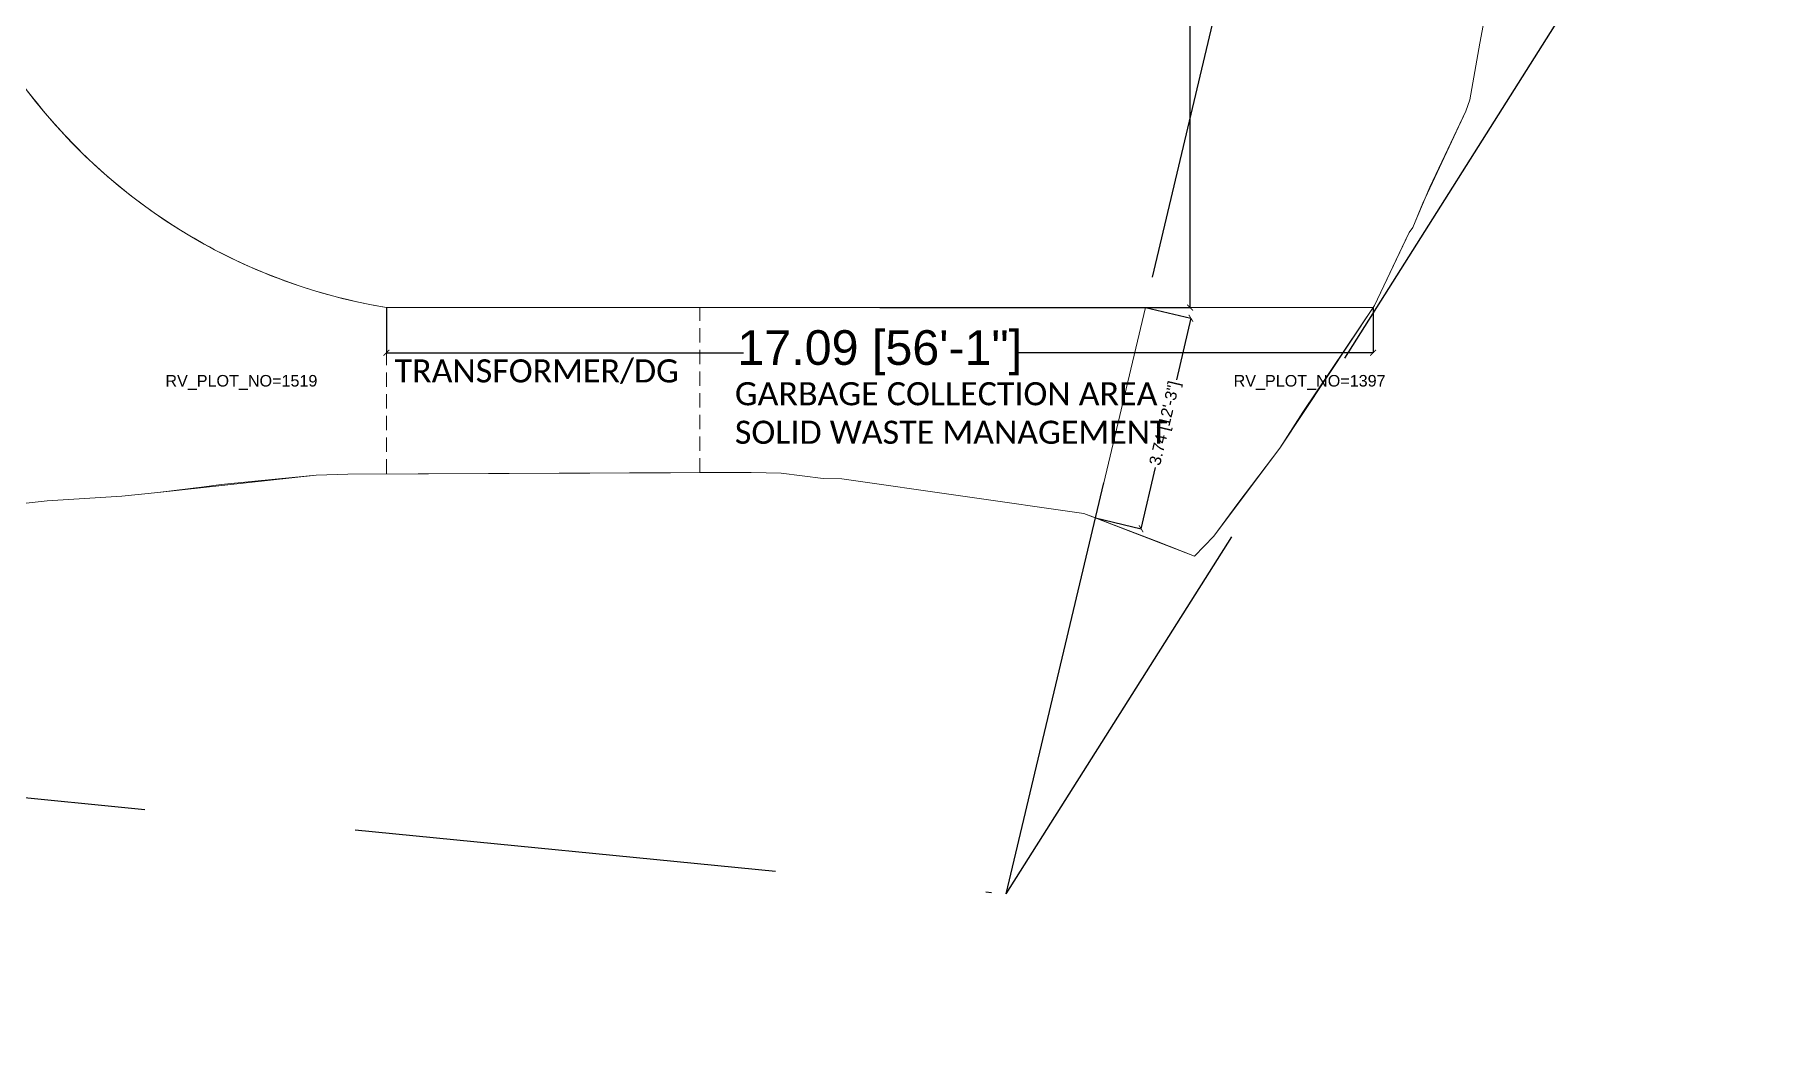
# Model space of a CAD drawing. Header units: metres. Extents: x 205125 to 205418, y -20654 to -20451.
# Drawn here: x 205320.79 to 205350.76, y -20607.33 to -20589.8 of the extents above; entities that cross this region are included whole.
import ezdxf

# ---------------------------------------------------------------- set-up
doc = ezdxf.new("R2010")
doc.units = ezdxf.units.M
doc.header["$MEASUREMENT"] = 0
doc.header["$PDMODE"] = 2
doc.linetypes.add('BORDER2', pattern=[0.875, 0.25, -0.125, 0.25, -0.125, 0, -0.125])
doc.linetypes.add('DASHED2', pattern=[0.375, 0.25, -0.125])
doc.layers.get('0').update_dxf_attribs({"lineweight": 5})
doc.layers.get('Defpoints').update_dxf_attribs({"lineweight": 5})
for name, color, linetype, lineweight in [('A-0-g', 7, 'Continuous', 5), ('LAND_BOUNDARY', 7, 'Continuous', 5), ('Layer1', 7, 'Continuous', 5), ('SUB_PLOT_70', 7, 'Continuous', 5), ('SUB_PLOT_70_RV_PLOT_2', 7, 'Continuous', 5), ('SUB_PLOT_70_RV_PLOT_3', 7, 'Continuous', 5), ('SUB_PLOT_80', 7, 'Continuous', 5), ('SUB_PLOT_80_RV_PLOT_1', 7, 'Continuous', 5)]:
    doc.layers.add(name, color=color, linetype=linetype, lineweight=lineweight)
doc.styles.add('Arial', font='swissl.ttf')
doc.dimstyles.new('meter', dxfattribs={"dimtxt": 0.2, "dimasz": 0.1, "dimexe": 0, "dimexo": 0, "dimgap": 0.09, "dimtad": 0, "dimzin": 0, "dimdsep": 46, "dimtxsty": 'Arial', "dimblk": 'ARCHTICK', "dimcen": 7.09, "dimclrd": 23, "dimclre": 23, "dimclrt": 75, "dimadec": 0, "dimazin": 0, "dimtfac": 1, "dimtofl": 0, "dimtmove": 1, "dimatfit": 3, "dimldrblk": 'OPEN90', "dimfxl": 1, "dimtolj": 1, "dimtzin": 0, "dimarcsym": 0})

# ---------------------------------------------------------------- blocks, each defined once
blk = doc.blocks.new('_ArchTick')
at = {"color": 0, "const_width": 0.15}
blk.add_lwpolyline([(-0.5, -0.5), (0.5, 0.5)], dxfattribs=at)
blk = doc.blocks.new('*D66')
at = {"color": 23, "linetype": 'Continuous', "lineweight": -2, "ltscale": 0.5, "transparency": 16777216}
for p, q in [((205326.882, -20594.528), (205326.882, -20595.311)), ((205343.971, -20594.528), (205343.971, -20595.311)), ((205326.882, -20595.311), (205333.067, -20595.311)), ((205343.971, -20595.311), (205337.786, -20595.311))]:
    blk.add_line(p, q, dxfattribs=at)
at = {"layer": 'Defpoints', "color": 0, "ltscale": 0.5, "transparency": 16777216}
for p in [(205326.882, -20594.528), (205343.971, -20594.528), (205326.882, -20595.311)]:
    blk.add_point(p, dxfattribs=at)
at = {"color": 23, "lineweight": -2, "ltscale": 0.5, "transparency": 16777216, "xscale": 0.1, "yscale": 0.1, "zscale": 0.1, "rotation": 180}
blk.add_blockref('_ArchTick', (205326.882, -20595.311), dxfattribs=at)
at = {"color": 23, "lineweight": -2, "ltscale": 0.5, "transparency": 16777216, "xscale": 0.1, "yscale": 0.1, "zscale": 0.1}
blk.add_blockref('_ArchTick', (205343.971, -20595.311), dxfattribs=at)
at = {"color": 75, "ltscale": 0.5, "transparency": 16777216, "insert": (205335.427, -20595.311), "char_height": 0.6, "attachment_point": 5, "style": 'Arial'}
blk.add_mtext('\\A1;17.09 [56\'-1"]', dxfattribs=at)
blk = doc.blocks.new('_Open90')
at = {"layer": 'A-0-g', "color": 0, "lineweight": -2}
for p, q in [((0, 0), (-1, 0)), ((-0.5, 0.5), (0, 0)), ((0, 0), (-0.5, -0.5))]:
    blk.add_line(p, q, dxfattribs=at)
blk = doc.blocks.new('sdfd')
at = {"color": 241, "linetype": 'BORDER2', "lineweight": 25, "ltscale": 2}
for points in [[(205527.6466, -20581.7801), (205527.8343, -20582.1166), (205527.8411, -20582.5993), (205528.2898, -20583.7799), (205528.3741, -20585.302), (205530.5586, -20586.253), (205531.0706, -20586.7057), (205532.0385, -20586.9982), (205532.3994, -20587.0503), (205532.9406, -20587.5353), (205533.4083, -20587.9416), (205534.5824, -20588.3073), (205535.6493, -20588.2023), (205535.6577, -20589.5695), (205536.7368, -20589.5542)], [(205528.3741, -20585.302), (205534.4849, -20585.7907)]]:
    blk.add_lwpolyline(points, dxfattribs=at)
blk = doc.blocks.new('*D222')
at = {"layer": 'Defpoints', "color": 0, "ltscale": 0.5, "transparency": 16777216}
for p in [(205340.027, -20594.528), (205339.163, -20598.17), (205339.952, -20598.357)]:
    blk.add_point(p, dxfattribs=at)
at = {"layer": 'SUB_PLOT_70_RV_PLOT_3', "color": 23, "lineweight": -2, "ltscale": 0.5, "transparency": 16777216}
for p, q in [((205340.027, -20594.528), (205340.816, -20594.715)), ((205340.816, -20594.715), (205340.564, -20595.777)), ((205339.952, -20598.357), (205340.204, -20597.295)), ((205339.163, -20598.17), (205339.952, -20598.357))]:
    blk.add_line(p, q, dxfattribs=at)
at = {"layer": 'SUB_PLOT_70_RV_PLOT_3', "color": 23, "lineweight": -2, "ltscale": 0.5, "transparency": 16777216, "xscale": 0.1, "yscale": 0.1, "zscale": 0.1}
for p, rotation in [((205340.816, -20594.715), 76.64938404055135), ((205339.952, -20598.357), 256.6493840405513)]:
    blk.add_blockref('_ArchTick', p, dxfattribs=dict(at, rotation=rotation))
at = {"layer": 'SUB_PLOT_70_RV_PLOT_3', "color": 75, "ltscale": 0.5, "transparency": 16777216, "insert": (205340.384, -20596.536), "char_height": 0.2, "attachment_point": 5, "rotation": 76.6494, "style": 'Arial'}
blk.add_mtext('\\A1;3.74 [12\'-3"]', dxfattribs=at)
blk = doc.blocks.new('*D246')
at = {"layer": 'Defpoints', "color": 0, "ltscale": 0.5, "transparency": 16777216}
for p in [(205336.504, -20582.338), (205340.801, -20582.338), (205335.427, -20594.528)]:
    blk.add_point(p, dxfattribs=at)
at = {"layer": 'SUB_PLOT_80', "color": 23, "lineweight": -2, "ltscale": 0.5, "transparency": 16777216}
for p, q in [((205336.504, -20582.338), (205340.801, -20582.338)), ((205340.801, -20582.338), (205340.801, -20587.743)), ((205340.801, -20594.528), (205340.801, -20589.122)), ((205335.427, -20594.528), (205340.801, -20594.528))]:
    blk.add_line(p, q, dxfattribs=at)
at = {"layer": 'SUB_PLOT_80', "color": 23, "lineweight": -2, "ltscale": 0.5, "transparency": 16777216, "xscale": 0.1, "yscale": 0.1, "zscale": 0.1}
for p, rotation in [((205340.801, -20582.338), 90), ((205340.801, -20594.528), 270)]:
    blk.add_blockref('_ArchTick', p, dxfattribs=dict(at, rotation=rotation))
at = {"layer": 'SUB_PLOT_80', "color": 75, "ltscale": 0.5, "transparency": 16777216, "insert": (205340.801, -20588.433), "char_height": 0.2, "attachment_point": 5, "rotation": 90, "style": 'Arial'}
blk.add_mtext("\\A1;12.19 [40']", dxfattribs=at)

msp = doc.modelspace()

# ---------------------------------------------------------------- linework, layer by layer
msp.add_line((205326.882, -20594.528), (205343.971, -20594.528))
at = {"linetype": 'DASHED2'}
for p, q in [((205326.882, -20594.528), (205326.882, -20597.408)), ((205332.309, -20597.385), (205332.309, -20594.528))]:
    msp.add_line(p, q, dxfattribs=at)
msp.add_arc((205328.488, -20584.834), 9.826, 212.4902, 260.5944)
at = {"layer": 'LAND_BOUNDARY', "color": 7, "ltscale": 2}
msp.add_lwpolyline([(205345.877, -20589.646), (205345.818, -20589.951), (205345.646, -20590.932), (205345.575, -20591.129), (205344.833, -20592.724), (205344.659, -20593.143), (205344.593, -20593.232), (205343.993, -20594.495), (205342.754, -20596.341), (205342.356, -20596.961), (205341.626, -20597.918), (205341.211, -20598.483), (205340.877, -20598.83), (205340.222, -20598.571), (205338.961, -20598.092), (205334.771, -20597.496), (205334.445, -20597.487), (205333.72, -20597.398), (205333.202, -20597.381), (205326.212, -20597.411), (205325.667, -20597.431), (205325.015, -20597.492), (205324.022, -20597.593), (205323.729, -20597.632), (205322.923, -20597.73), (205322.3, -20597.791), (205321.008, -20597.876), (205320.021, -20597.981)], dxfattribs=at)
at = {"layer": 'SUB_PLOT_70', "color": 3, "ltscale": 0.5}
msp.add_lwpolyline([(205320.2, -20590.112, 0.212957), (205326.882, -20594.528), (205343.971, -20594.528), (205342.356, -20596.961), (205341.211, -20598.483), (205340.877, -20598.83), (205338.961, -20598.092), (205334.771, -20597.496), (205334.445, -20597.487), (205333.72, -20597.398), (205333.202, -20597.381), (205332.309, -20597.381), (205326.212, -20597.411), (205325.667, -20597.431), (205322.923, -20597.73), (205322.3, -20597.791), (205321.008, -20597.876), (205320.021, -20597.981)], format="xyb", dxfattribs=at)
at = {"layer": 'SUB_PLOT_70_RV_PLOT_2', "color": 1, "ltscale": 0.5}
msp.add_lwpolyline([(205340.027, -20594.528), (205339.163, -20598.17), (205338.961, -20598.092), (205334.771, -20597.496), (205334.445, -20597.487), (205333.72, -20597.398), (205333.202, -20597.381), (205332.309, -20597.381), (205326.212, -20597.411), (205325.667, -20597.431), (205322.923, -20597.73), (205322.3, -20597.791), (205321.008, -20597.876), (205320.021, -20597.981), (205319.088, -20598.029), (205317.743, -20598.15), (205316.712, -20598.242), (205319.179, -20590.112), (205320.2, -20590.112, 0.212972), (205326.883, -20594.528)], format="xyb", close=True, dxfattribs=at)
at = {"layer": 'SUB_PLOT_70_RV_PLOT_3', "color": 1, "ltscale": 0.5}
msp.add_lwpolyline([(205339.163, -20598.17), (205340.877, -20598.83), (205341.211, -20598.483), (205342.356, -20596.961), (205343.971, -20594.528), (205340.027, -20594.528)], close=True, dxfattribs=at)
at = {"layer": 'SUB_PLOT_80', "color": 1, "ltscale": 0.5}
msp.add_lwpolyline([(205345.877, -20589.646), (205345.818, -20589.951), (205345.646, -20590.932), (205345.575, -20591.129), (205344.952, -20592.444), (205344.746, -20592.934), (205344.659, -20593.143), (205344.593, -20593.232), (205344.526, -20593.373), (205343.993, -20594.495), (205343.971, -20594.528), (205326.882, -20594.528), (205326.68, -20594.492), (205326.506, -20594.458), (205326.35, -20594.425), (205326.207, -20594.391), (205326.056, -20594.354), (205325.884, -20594.309), (205325.775, -20594.278), (205325.603, -20594.227), (205325.457, -20594.181), (205325.321, -20594.135), (205325.119, -20594.064), (205325.001, -20594.02), (205324.888, -20593.977), (205324.712, -20593.905), (205324.508, -20593.818), (205324.267, -20593.707), (205324.062, -20593.607), (205323.908, -20593.527), (205323.817, -20593.479), (205323.711, -20593.42), (205323.553, -20593.33), (205323.365, -20593.218), (205323.253, -20593.149), (205323.124, -20593.066), (205322.993, -20592.98), (205322.805, -20592.85), (205322.647, -20592.735), (205322.493, -20592.619), (205322.33, -20592.491), (205322.235, -20592.413), (205322.041, -20592.249), (205321.946, -20592.165), (205321.821, -20592.052), (205321.711, -20591.949), (205321.599, -20591.84), (205321.441, -20591.682), (205321.347, -20591.583), (205321.248, -20591.477), (205321.16, -20591.38), (205321.046, -20591.25), (205320.943, -20591.128), (205320.837, -20590.999), (205320.729, -20590.863)], dxfattribs=at)
at = {"layer": 'SUB_PLOT_80_RV_PLOT_1', "color": 1, "ltscale": 0.5}
msp.add_lwpolyline([(205345.877, -20589.646), (205345.818, -20589.951), (205345.646, -20590.932), (205345.575, -20591.129), (205344.952, -20592.444), (205344.746, -20592.934), (205344.659, -20593.143), (205344.593, -20593.232), (205344.526, -20593.373), (205343.993, -20594.495), (205343.971, -20594.528), (205326.882, -20594.528), (205326.68, -20594.492), (205326.506, -20594.458), (205326.35, -20594.425), (205326.207, -20594.391), (205326.056, -20594.354), (205325.884, -20594.309), (205325.775, -20594.278), (205325.603, -20594.227), (205325.457, -20594.181), (205325.321, -20594.135), (205325.119, -20594.064), (205325.001, -20594.02), (205324.888, -20593.977), (205324.712, -20593.905), (205324.508, -20593.818), (205324.267, -20593.707), (205324.062, -20593.607), (205323.908, -20593.527), (205323.817, -20593.479), (205323.711, -20593.42), (205323.553, -20593.33), (205323.365, -20593.218), (205323.253, -20593.149), (205323.124, -20593.066), (205322.993, -20592.98), (205322.805, -20592.85), (205322.647, -20592.735), (205322.493, -20592.619), (205322.33, -20592.491), (205322.235, -20592.413), (205322.041, -20592.249), (205321.946, -20592.165), (205321.821, -20592.052), (205321.711, -20591.949), (205321.599, -20591.84), (205321.441, -20591.682), (205321.347, -20591.583), (205321.248, -20591.477), (205321.16, -20591.38), (205321.046, -20591.25), (205320.943, -20591.128), (205320.837, -20590.999), (205320.729, -20590.863)], dxfattribs=at)

# ---------------------------------------------------------------- block references
at = {"layer": 'Layer1', "color": 3, "xscale": 14.63079577654657, "yscale": 14.63079577654657, "zscale": 14.63079577654657, "rotation": 81.22160212606701}
msp.add_blockref('sdfd', (-551228.378, -2946459.856), dxfattribs=at)

# ---------------------------------------------------------------- texts
at = {"linetype": 'ByBlock', "char_height": 0.4, "width": 12.40281, "attachment_point": 5, "style": 'Arial'}
for s, insert in [('\\pxql;{\\fCandara|b0|i0|c0|p34;TRANSFORMER/DG}', (205333.225, -20595.638)), ('\\pxql;{\\fCandara|b0|i0|c0|p34;GARBAGE COLLECTION AREA\\PSOLID WASTE MANAGEMENT}', (205339.119, -20596.356))]:
    msp.add_mtext(s, dxfattribs=dict(at, insert=insert))
at = {"layer": 'SUB_PLOT_70_RV_PLOT_2', "color": 1, "ltscale": 0.5, "insert": (205325.687, -20595.696), "char_height": 0.2, "attachment_point": 3, "style": 'Arial'}
msp.add_mtext_dynamic_manual_height_columns('RV_PLOT_NO=1519', width=5.65873, gutter_width=1, heights=[0], dxfattribs=at)
at = {"layer": 'SUB_PLOT_70_RV_PLOT_3', "color": 1, "ltscale": 0.5, "insert": (205344.187, -20595.696), "char_height": 0.2, "attachment_point": 3, "style": 'Arial'}
msp.add_mtext_dynamic_manual_height_columns('RV_PLOT_NO=1397', width=5.65873, gutter_width=1, heights=[0], dxfattribs=at)

# ---------------------------------------------------------------- dimensions: what is measured, and where the dimension line sits
at = {"ltscale": 0.5}
dim = msp.add_linear_dim(base=(205326.882, -20595.311), p1=(205343.971, -20594.528), p2=(205326.882, -20594.528), dimstyle='meter', override={"dimtxt": 0.6, "dimarcsym": 1}, dxfattribs=at)
dim.commit()
dim.dimension.update_dxf_attribs({"geometry": '*D66', "text_midpoint": (205335.427, -20595.311)})
at = {"layer": 'SUB_PLOT_70_RV_PLOT_3', "color": 1, "ltscale": 0.5}
dim = msp.add_aligned_dim(p1=(205340.027, -20594.528), p2=(205339.163, -20598.17), distance=0.811, dimstyle='meter', override={"dimfxl": 2}, dxfattribs=at)
dim.commit()
dim.dimension.update_dxf_attribs({"geometry": '*D222', "text_midpoint": (205340.384, -20596.536)})
at = {"layer": 'SUB_PLOT_80', "color": 1, "ltscale": 0.5}
dim = msp.add_linear_dim(base=(205340.801, -20582.338), p1=(205335.427, -20594.528), p2=(205336.504, -20582.338), angle=90, dimstyle='meter', override={"dimfxl": 2}, dxfattribs=at)
dim.commit()
dim.dimension.update_dxf_attribs({"geometry": '*D246', "text_midpoint": (205340.801, -20588.433)})

doc.saveas('drawing.dxf')
